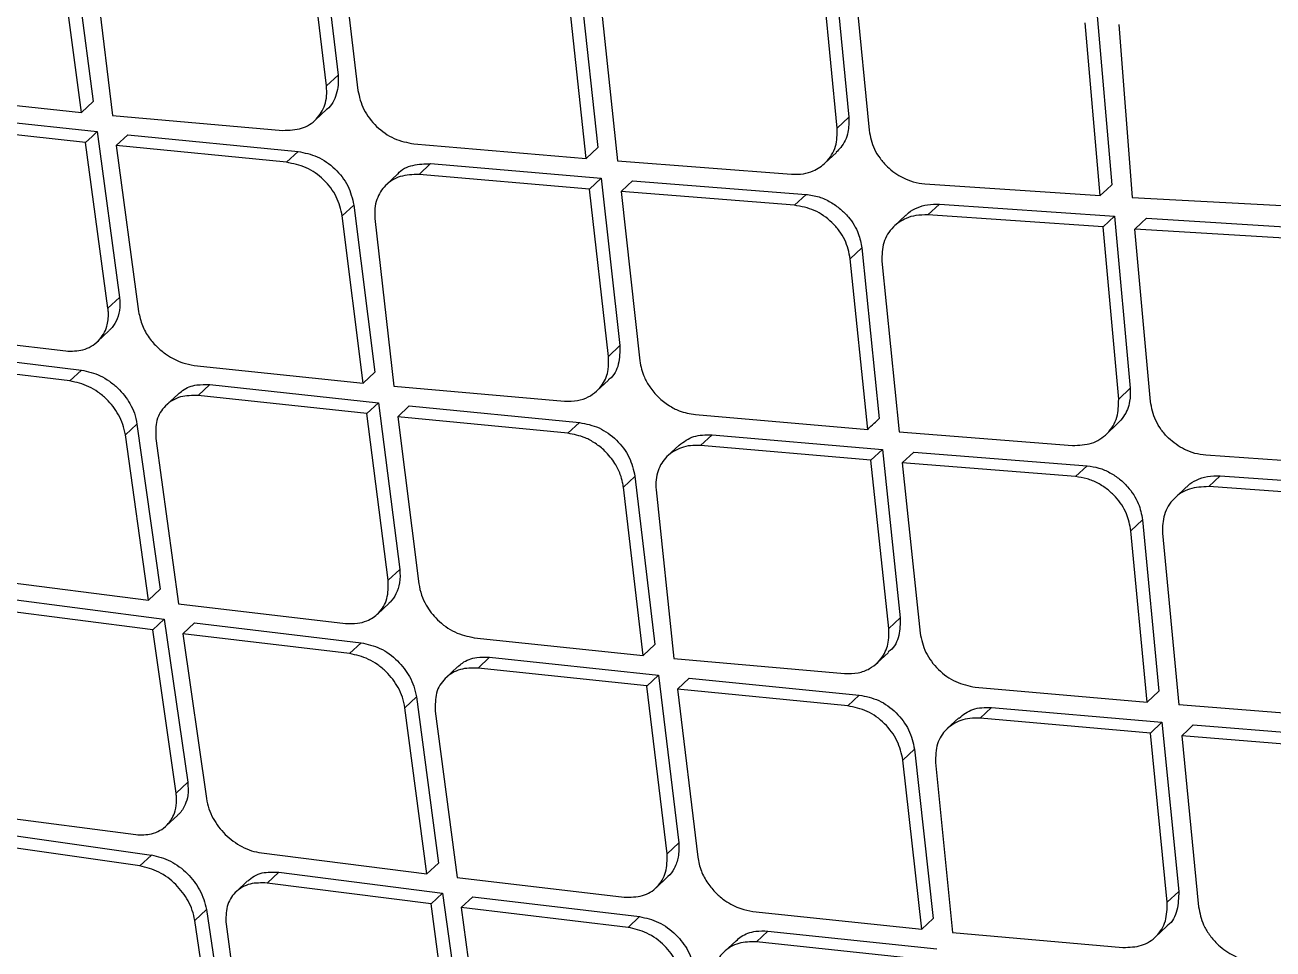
# Model space of a CAD drawing. Extents: x 0 to 84, y -21 to 126.
# Drawn here: x 68.481 to 69.622, y 64.695 to 65.54 of the extents above; entities that cross this region are included whole.
import ezdxf

# ---------------------------------------------------------------- set-up
doc = ezdxf.new("R2010")
doc.units = 0
doc.header["$MEASUREMENT"] = 0
doc.layers.add('1', color=4, linetype='Continuous')

# ---------------------------------------------------------------- blocks, each defined once
blk = doc.blocks.new('PRODIGY')
at = {"layer": '1', "color": 3, "linetype": 'Continuous', "lineweight": 25}
for p, q in [((68.7488, 65.6462), (68.7671, 65.4941)), ((68.7565, 65.4842), (68.7383, 65.6363)), ((68.767, 65.6339), (68.7852, 65.4802)), ((68.5231, 65.622), (68.5432, 65.4701)), ((68.5326, 65.4601), (68.5125, 65.6121)), ((68.5423, 65.6097), (68.5608, 65.4573)), ((69.2188, 65.6122), (69.234, 65.4556)), ((69.2235, 65.4457), (69.2082, 65.6022)), ((69.2375, 65.6004), (69.2525, 65.4437)), ((68.9876, 65.5829), (69.0045, 65.4279)), ((68.994, 65.418), (68.9771, 65.573)), ((69.006, 65.5709), (69.0227, 65.4157)), ((69.4607, 65.5518), (69.4745, 65.3939)), ((69.4639, 65.384), (69.4501, 65.5419)), ((69.481, 65.5405), (69.4931, 65.3821)), ((68.7565, 65.4842), (68.7671, 65.4941)), ((68.3783, 65.4765), (68.5326, 65.4601)), ((68.5326, 65.4601), (68.5432, 65.4701)), ((68.3928, 65.4591), (68.5469, 65.4425)), ((68.5608, 65.4573), (68.7167, 65.4436)), ((68.7462, 65.453), (68.7567, 65.4629)), ((69.234, 65.4556), (69.2235, 65.4457)), ((68.5363, 65.4326), (68.3822, 65.4492)), ((68.5568, 65.281), (68.5363, 65.4326)), ((68.5469, 65.4425), (68.5674, 65.2909)), ((68.5644, 65.4297), (68.575, 65.4396)), ((68.575, 65.4396), (68.7305, 65.4243)), ((68.5644, 65.4297), (68.5847, 65.2779)), ((68.7199, 65.4144), (68.5644, 65.4297)), ((68.7199, 65.4144), (68.7305, 65.4243)), ((68.8364, 65.4313), (68.994, 65.418)), ((68.994, 65.418), (69.0045, 65.4279)), ((69.2122, 65.4136), (69.2227, 65.4235)), ((68.8412, 65.4033), (68.8517, 65.4132)), ((68.8517, 65.4132), (69.0076, 65.3998)), ((69.0227, 65.4157), (69.1815, 65.4035)), ((68.8218, 65.4038), (68.8112, 65.3938)), ((68.9971, 65.3899), (68.8412, 65.4033)), ((68.9971, 65.3899), (69.0076, 65.3998)), ((69.0076, 65.3998), (69.0248, 65.2468)), ((69.0143, 65.2368), (68.9971, 65.3899)), ((69.1843, 65.3752), (69.0258, 65.3876)), ((69.0258, 65.3876), (69.0429, 65.2328)), ((69.0364, 65.3975), (69.1949, 65.3851)), ((69.3036, 65.3947), (69.4639, 65.384)), ((68.771, 65.3654), (68.7815, 65.3753)), ((68.7816, 65.3753), (68.8006, 65.2224)), ((69.1843, 65.3752), (69.1949, 65.3851)), ((69.3063, 65.3663), (69.3169, 65.3762)), ((69.3169, 65.3762), (69.477, 65.3653)), ((69.4931, 65.3821), (69.6547, 65.3737)), ((68.79, 65.2125), (68.771, 65.3654)), ((69.2861, 65.366), (69.2755, 65.3561)), ((69.4664, 65.3553), (69.3063, 65.3663)), ((69.4664, 65.3553), (69.477, 65.3653)), ((69.477, 65.3653), (69.4913, 65.2078)), ((68.8008, 65.3631), (68.8182, 65.2096)), ((69.4807, 65.1979), (69.4664, 65.3553)), ((69.5097, 65.1958), (69.4956, 65.3534)), ((69.6567, 65.3434), (69.4956, 65.3534)), ((69.5062, 65.3634), (69.6673, 65.3534)), ((69.2354, 65.3261), (69.2459, 65.3361)), ((69.2459, 65.3361), (69.2618, 65.1802)), ((69.2513, 65.1702), (69.2354, 65.3261)), ((69.2643, 65.324), (69.28, 65.1679)), ((68.5568, 65.281), (68.5674, 65.2909)), ((68.3658, 65.2601), (68.5182, 65.2419)), ((68.5472, 65.2505), (68.5577, 65.2603)), ((68.3804, 65.2429), (68.5326, 65.2244)), ((69.0143, 65.2368), (69.0248, 65.2468)), ((68.522, 65.2145), (68.3698, 65.2329)), ((68.6356, 65.2287), (68.79, 65.2125)), ((68.522, 65.2145), (68.5326, 65.2244)), ((68.79, 65.2125), (68.8006, 65.2224)), ((69.0038, 65.2055), (69.0142, 65.2153)), ((68.6393, 65.2012), (68.6498, 65.2111)), ((68.6498, 65.2111), (68.8041, 65.1946)), ((68.8182, 65.2096), (68.9742, 65.196)), ((69.4913, 65.2078), (69.4807, 65.1979)), ((68.6208, 65.2025), (68.6101, 65.1925)), ((68.7935, 65.1847), (68.6393, 65.2012)), ((68.7935, 65.1847), (68.8041, 65.1946)), ((68.8041, 65.1946), (68.8236, 65.0421)), ((68.813, 65.0322), (68.7935, 65.1847)), ((68.8217, 65.1818), (68.8322, 65.1918)), ((68.9772, 65.1666), (68.8217, 65.1818)), ((68.8217, 65.1818), (68.8409, 65.0291)), ((68.8322, 65.1918), (68.9877, 65.1765)), ((69.0938, 65.1837), (69.2513, 65.1702)), ((68.5833, 65.1751), (68.5727, 65.1652)), ((68.5833, 65.1751), (68.6044, 65.0241)), ((68.9772, 65.1666), (68.9877, 65.1765)), ((69.4692, 65.1656), (69.4797, 65.1755)), ((68.5939, 65.0142), (68.5727, 65.1652)), ((68.6005, 65.162), (68.6214, 65.0108)), ((69.0984, 65.1554), (69.109, 65.1653)), ((69.109, 65.1653), (69.2648, 65.1519)), ((69.28, 65.1679), (69.4385, 65.1555)), ((69.079, 65.1559), (69.0684, 65.1459)), ((69.2542, 65.142), (69.0984, 65.1554)), ((69.2542, 65.142), (69.2647, 65.1519)), ((69.2648, 65.1519), (69.281, 64.9979)), ((69.2829, 65.1396), (69.2934, 65.1495)), ((69.2934, 65.1495), (69.4518, 65.1369)), ((69.2705, 64.988), (69.2542, 65.142)), ((69.2829, 65.1396), (69.2991, 64.984)), ((69.4412, 65.127), (69.2829, 65.1396)), ((69.4412, 65.127), (69.4518, 65.1369)), ((69.7204, 65.1354), (69.5604, 65.1465)), ((69.028, 65.1173), (69.0385, 65.1272)), ((69.0385, 65.1273), (69.0566, 64.9734)), ((69.563, 65.1179), (69.5735, 65.1278)), ((69.5735, 65.1278), (69.7333, 65.1166)), ((69.046, 64.9635), (69.028, 65.1173)), ((69.0578, 65.115), (69.0742, 64.9606)), ((69.5428, 65.1177), (69.5322, 65.1077)), ((69.7228, 65.1067), (69.563, 65.1179)), ((69.4919, 65.0776), (69.5024, 65.0876)), ((69.5025, 65.0876), (69.5175, 64.9308)), ((69.5069, 64.9209), (69.4919, 65.0776)), ((69.5207, 65.0754), (69.5356, 64.9185)), ((68.4427, 65.0335), (68.5939, 65.0142)), ((68.813, 65.0322), (68.8236, 65.0421)), ((68.5939, 65.0142), (68.6044, 65.0241)), ((68.4588, 65.0161), (68.6083, 64.9968)), ((68.6214, 65.0108), (68.774, 64.9928)), ((68.8032, 65.0014), (68.8137, 65.0113)), ((68.5977, 64.9868), (68.4482, 65.0061)), ((68.6083, 64.9968), (68.5977, 64.9868)), ((68.6083, 64.9968), (68.6297, 64.8476)), ((68.6253, 64.9834), (68.6359, 64.9933)), ((68.6358, 64.9933), (68.7882, 64.9751)), ((69.2705, 64.988), (69.281, 64.9979)), ((68.6191, 64.8377), (68.5977, 64.9868)), ((68.7777, 64.9652), (68.6253, 64.9834)), ((68.6253, 64.9834), (68.6467, 64.8326)), ((68.8915, 64.9797), (69.046, 64.9635)), ((68.7777, 64.9652), (68.7882, 64.9751)), ((69.046, 64.9635), (69.0566, 64.9734)), ((69.2597, 64.9565), (69.2702, 64.9663)), ((68.8764, 64.9532), (68.8658, 64.9432)), ((68.8951, 64.952), (68.9056, 64.9619)), ((68.9056, 64.9619), (69.0599, 64.9455)), ((69.0742, 64.9606), (69.2302, 64.9469)), ((69.0494, 64.9356), (68.8951, 64.952)), ((69.0494, 64.9355), (69.0599, 64.9454)), ((69.0599, 64.9455), (69.0785, 64.7921)), ((69.0775, 64.9327), (69.088, 64.9426)), ((69.088, 64.9426), (69.2435, 64.9273)), ((69.0679, 64.7822), (69.0494, 64.9355)), ((69.0775, 64.9327), (69.0959, 64.7791)), ((69.233, 64.9174), (69.0775, 64.9327)), ((69.3496, 64.9345), (69.5069, 64.9209)), ((69.5069, 64.9209), (69.5175, 64.9308)), ((68.8282, 64.9157), (68.8387, 64.9256)), ((68.8387, 64.9256), (68.8589, 64.7737)), ((69.233, 64.9174), (69.2435, 64.9273)), ((69.6938, 64.9058), (69.5356, 64.9185)), ((68.8484, 64.7638), (68.8282, 64.9157)), ((68.856, 64.9125), (68.876, 64.7604)), ((69.3541, 64.9061), (69.3646, 64.916)), ((69.3646, 64.916), (69.5202, 64.9024)), ((69.3346, 64.9065), (69.324, 64.8966)), ((69.5097, 64.8925), (69.3541, 64.9061)), ((69.5097, 64.8925), (69.5202, 64.9024)), ((69.5202, 64.9024), (69.5357, 64.7477)), ((69.5489, 64.9), (69.7069, 64.8871)), ((69.5251, 64.7378), (69.5097, 64.8925)), ((69.6964, 64.8772), (69.5383, 64.8901)), ((69.5383, 64.8901), (69.5537, 64.7337)), ((69.2835, 64.8679), (69.294, 64.8778)), ((69.294, 64.8778), (69.3112, 64.7231)), ((69.3007, 64.7132), (69.2835, 64.8679)), ((69.3133, 64.8655), (69.3288, 64.7103)), ((68.6191, 64.8377), (68.6297, 64.8476)), ((68.4325, 64.8194), (68.5821, 64.7997)), ((68.61, 64.8076), (68.6206, 64.8176)), ((68.4474, 64.8023), (68.5965, 64.781)), ((68.5859, 64.7711), (68.4368, 64.7923)), ((68.697, 64.7829), (68.8484, 64.7638)), ((69.0785, 64.7921), (69.0679, 64.7822)), ((68.5859, 64.7711), (68.5965, 64.781)), ((68.8484, 64.7638), (68.8589, 64.7737)), ((68.7023, 64.7554), (68.7129, 64.7653)), ((68.7129, 64.7653), (68.8627, 64.7462)), ((68.876, 64.7604), (69.0287, 64.7425)), ((69.0578, 64.7511), (69.0684, 64.7611)), ((68.6844, 64.7573), (68.6739, 64.7474)), ((68.8521, 64.7363), (68.7023, 64.7554)), ((69.5251, 64.7378), (69.5357, 64.7477)), ((68.8521, 64.7363), (68.8626, 64.7462)), ((68.8726, 64.5864), (68.8521, 64.7363)), ((68.8627, 64.7462), (68.8832, 64.5963)), ((68.8797, 64.7329), (68.8902, 64.7428)), ((68.8902, 64.7428), (69.0427, 64.7247)), ((68.6361, 64.7213), (68.6467, 64.7312)), ((68.6467, 64.7312), (68.669, 64.5814)), ((68.8797, 64.7329), (68.9002, 64.5813)), ((69.0322, 64.7148), (68.8797, 64.7329)), ((69.0322, 64.7148), (69.0427, 64.7247)), ((69.1462, 64.7295), (69.3007, 64.7132)), ((68.6584, 64.5714), (68.6361, 64.7213)), ((68.6647, 64.7178), (68.6855, 64.5675)), ((69.3007, 64.7132), (69.3112, 64.7231)), ((69.5141, 64.7059), (69.5246, 64.7159)), ((69.1309, 64.7027), (69.1203, 64.6928)), ((69.1496, 64.7016), (69.1601, 64.7115)), ((69.1601, 64.7115), (69.3144, 64.6951)), ((69.3288, 64.7103), (69.4846, 64.6965)), ((69.3039, 64.6851), (69.1496, 64.7016))]:
    blk.add_line(p, q, dxfattribs=at)
at = {"layer": '1', "color": 3, "linetype": 'Continuous', "lineweight": 25, "flags": 128}
for points in [[(68.5363, 65.4326), (68.5422, 65.4381), (68.5468, 65.4425)], [(69.0258, 65.3876), (69.0317, 65.3931), (69.0363, 65.3975)], [(69.4639, 65.384), (69.4698, 65.3895), (69.4745, 65.3939)], [(69.4956, 65.3534), (69.5015, 65.359), (69.5062, 65.3634)], [(69.5383, 64.8901), (69.5442, 64.8956), (69.5489, 64.9)]]:
    blk.add_lwpolyline(points, dxfattribs=at)
at = {"layer": '1', "color": 3, "linetype": 'Continuous', "lineweight": 25}
for points, knots in [([(69.4918, 63.35), (69.0704, 63.7759), (68.4224, 64.4307), (67.2416, 65.5974), (66.4842, 66.3399), (65.9567, 66.857)], [0, 0, 0, 0, 0.360925, 0.55487, 1, 1, 1, 1]), ([(65.9062, 66.8263), (66.0398, 66.6902), (66.3114, 66.4135), (66.7112, 66.0071), (67.0952, 65.617), (67.4487, 65.2582), (67.7716, 64.9305), (68.0462, 64.6519), (68.2761, 64.4186), (68.4654, 64.2264), (68.6359, 64.0533), (68.7883, 63.8985), (68.9326, 63.7518), (69.0977, 63.5839), (69.2992, 63.3791), (69.5434, 63.1306), (69.8182, 62.8509), (70.1236, 62.5399), (70.4595, 62.1977), (70.8181, 61.8321), (71.1983, 61.4444), (71.5992, 61.0358), (72.0275, 60.5996), (72.4687, 60.1506), (72.7675, 59.8472), (72.9142, 59.6983)], [0, 0, 0, 0, 0.057228, 0.116342, 0.171086, 0.221472, 0.267495, 0.309155, 0.33883, 0.365816, 0.390114, 0.411724, 0.431001, 0.451886, 0.482371, 0.517227, 0.556456, 0.600057, 0.648032, 0.700383, 0.753757, 0.811031, 0.872192, 0.937257, 1, 1, 1, 1]), ([(69.192, 63.2986), (69.1896, 63.2968), (69.1847, 63.2932), (69.177, 63.2882), (69.1691, 63.2834), (69.1608, 63.279), (69.1523, 63.2749), (69.1435, 63.2711), (69.1345, 63.2676), (69.1251, 63.2644), (69.1155, 63.2615), (69.1056, 63.2589), (69.0954, 63.2567), (69.0663, 63.2512), (69.0141, 63.2473), (68.9303, 63.2547), (68.8357, 63.2753), (68.7298, 63.3098), (68.6151, 63.3577), (68.4924, 63.4192), (68.3639, 63.4929), (68.2318, 63.5778), (68.0977, 63.6724), (67.9647, 63.7743), (67.8334, 63.8827), (67.7074, 63.994), (67.5859, 64.1084), (67.4698, 64.2245), (67.3576, 64.3436), (67.2482, 64.4671), (67.1429, 64.5942), (67.0417, 64.7253), (66.948, 64.857), (66.8626, 64.9885), (66.7879, 65.1167), (66.725, 65.2402), (66.675, 65.3567), (66.6389, 65.4642), (66.6165, 65.5618), (66.608, 65.6476), (66.6125, 65.7219), (66.6254, 65.7692), (66.6382, 65.7976), (66.6458, 65.8117), (66.6542, 65.825), (66.6636, 65.8374), (66.6738, 65.8489), (66.6849, 65.8597), (66.693, 65.8661), (66.697, 65.8693)], [0, 0, 0, 0, 0.004866, 0.009726, 0.014582, 0.019434, 0.024284, 0.029133, 0.033982, 0.038832, 0.043684, 0.04854, 0.0534, 0.058266, 0.089137, 0.120009, 0.152167, 0.184325, 0.217168, 0.25001, 0.282852, 0.315695, 0.347853, 0.380012, 0.410883, 0.441755, 0.470877, 0.500001, 0.529123, 0.558247, 0.589118, 0.61999, 0.652148, 0.684306, 0.717148, 0.749991, 0.782833, 0.815676, 0.847834, 0.879992, 0.910864, 0.941735, 0.950073, 0.958397, 0.966712, 0.975024, 0.983339, 0.991662, 1, 1, 1, 1]), ([(69.1305, 63.5587), (69.1304, 63.5586), (69.1302, 63.5585), (69.1296, 63.558), (69.1271, 63.5562), (69.1174, 63.5494), (69.0972, 63.5378), (69.0684, 63.527), (69.0371, 63.52), (69.0072, 63.5163), (68.9747, 63.5153), (68.9407, 63.517), (68.9082, 63.5208), (68.8587, 63.5293), (68.7936, 63.546), (68.7046, 63.5775), (68.6168, 63.6154), (68.5174, 63.6653), (68.4088, 63.7275), (68.3037, 63.7951), (68.207, 63.8625), (68.1241, 63.9238), (68.0522, 63.9802), (67.9934, 64.0282), (67.9423, 64.0712), (67.8875, 64.1189), (67.8327, 64.1681), (67.7793, 64.2177), (67.7271, 64.2675), (67.6765, 64.3173), (67.6342, 64.3603), (67.5948, 64.4012), (67.549, 64.4499), (67.4874, 64.5176), (67.4215, 64.5936), (67.3603, 64.6675), (67.3064, 64.7353), (67.2555, 64.8023), (67.2087, 64.8667), (67.167, 64.927), (67.1308, 64.9818), (67.0923, 65.0429), (67.0524, 65.1104), (67.0123, 65.1838), (66.9767, 65.2556), (66.9462, 65.3246), (66.9214, 65.3898), (66.9019, 65.4514), (66.8878, 65.5091), (66.8792, 65.5624), (66.8759, 65.6066), (66.8767, 65.6453), (66.881, 65.6808), (66.8899, 65.716), (66.9024, 65.7445), (66.9165, 65.7671), (66.9261, 65.7781), (66.9311, 65.7837)], [0, 0, 0, 0, 0.000051, 0.000453, 0.001569, 0.005808, 0.022488, 0.044174, 0.059392, 0.074771, 0.090366, 0.106171, 0.120632, 0.131829, 0.166582, 0.194581, 0.225003, 0.252909, 0.287553, 0.322136, 0.34369, 0.369583, 0.391585, 0.403666, 0.418641, 0.434269, 0.449685, 0.464876, 0.479832, 0.494542, 0.508997, 0.517321, 0.529853, 0.550701, 0.574614, 0.593542, 0.612407, 0.631166, 0.649576, 0.666661, 0.682359, 0.696622, 0.719741, 0.742053, 0.763498, 0.787248, 0.809542, 0.830343, 0.853725, 0.875552, 0.895818, 0.912412, 0.930787, 0.950835, 0.972423, 0.985837, 1, 1, 1, 1]), ([(68.7671, 65.4941), (68.7673, 65.4911), (68.7676, 65.485), (68.765, 65.4741), (68.7615, 65.4658), (68.7568, 65.463), (68.7566, 65.463)], [0, 0, 0, 0, 0.252682, 0.501893, 0.987427, 1, 1, 1, 1]), ([(68.7167, 65.4436), (68.7226, 65.4438), (68.7343, 65.4441), (68.7479, 65.453), (68.7547, 65.4643), (68.7571, 65.4751), (68.7567, 65.4811), (68.7565, 65.4842)], [0, 0, 0, 0, 0.25084, 0.499684, 0.739134, 0.867011, 1, 1, 1, 1]), ([(68.7852, 65.4802), (68.7866, 65.4743), (68.7894, 65.4624), (68.8017, 65.4466), (68.8181, 65.4349), (68.8303, 65.4325), (68.8364, 65.4313)], [0, 0, 0, 0, 0.249991, 0.499983, 0.750003, 1, 1, 1, 1]), ([(69.234, 65.4556), (69.234, 65.451), (69.234, 65.4409), (69.229, 65.4299), (69.2239, 65.425), (69.2225, 65.4237)], [0, 0, 0, 0, 0.378518, 0.826056, 1, 1, 1, 1]), ([(69.1815, 65.4035), (69.1852, 65.4035), (69.1922, 65.4034), (69.2032, 65.4068), (69.2122, 65.4128), (69.2185, 65.421), (69.2233, 65.4312), (69.2234, 65.44), (69.2235, 65.4457)], [0, 0, 0, 0, 0.154435, 0.289431, 0.50031, 0.631886, 0.759216, 1, 1, 1, 1]), ([(69.2525, 65.4437), (69.2537, 65.4378), (69.2555, 65.4289), (69.2624, 65.4179), (69.2706, 65.4084), (69.2812, 65.401), (69.2932, 65.3961), (69.3, 65.3952), (69.3036, 65.3947)], [0, 0, 0, 0, 0.240796, 0.368137, 0.499802, 0.72124, 0.85356, 1, 1, 1, 1]), ([(68.7305, 65.4243), (68.7364, 65.4231), (68.7484, 65.4207), (68.7648, 65.409), (68.7773, 65.3933), (68.7801, 65.3813), (68.7816, 65.3753)], [0, 0, 0, 0, 0.2464814, 0.496016, 0.7480136, 1, 1, 1, 1]), ([(68.771, 65.3654), (68.7696, 65.3714), (68.7668, 65.3832), (68.7546, 65.3991), (68.7382, 65.4108), (68.726, 65.4132), (68.7199, 65.4144)], [0, 0, 0, 0, 0.249976, 0.500003, 0.749995, 1, 1, 1, 1]), ([(68.8218, 65.4038), (68.8219, 65.4038), (68.8247, 65.4082), (68.8352, 65.4126), (68.8463, 65.413), (68.8517, 65.4132)], [0, 0, 0, 0, 0.0043886, 0.5107912, 1, 1, 1, 1]), ([(68.8412, 65.4033), (68.8352, 65.4031), (68.8235, 65.4028), (68.8098, 65.3941), (68.8029, 65.383), (68.8004, 65.3722), (68.8007, 65.3662), (68.8008, 65.3631)], [0, 0, 0, 0, 0.253879, 0.499654, 0.736073, 0.86473, 1, 1, 1, 1]), ([(69.2354, 65.3261), (69.2341, 65.332), (69.2323, 65.341), (69.2254, 65.352), (69.2167, 65.3619), (69.2028, 65.3717), (69.1905, 65.374), (69.1843, 65.3752)], [0, 0, 0, 0, 0.243781, 0.370643, 0.500448, 0.75011, 1, 1, 1, 1]), ([(69.1949, 65.3851), (69.1989, 65.3845), (69.2066, 65.3834), (69.2173, 65.3784), (69.2264, 65.372), (69.2356, 65.3627), (69.2432, 65.3504), (69.2451, 65.3405), (69.2459, 65.3361)], [0, 0, 0, 0, 0.162679, 0.314646, 0.455895, 0.586467, 0.814468, 1, 1, 1, 1]), ([(69.2863, 65.3659), (69.2871, 65.3667), (69.2899, 65.3697), (69.2966, 65.3732), (69.306, 65.3762), (69.3132, 65.3762), (69.3169, 65.3762)], [0, 0, 0, 0, 0.105682, 0.388217, 0.686311, 1, 1, 1, 1]), ([(69.3063, 65.3663), (69.3026, 65.3663), (69.2957, 65.3663), (69.2846, 65.3629), (69.2756, 65.357), (69.2693, 65.3488), (69.2644, 65.3386), (69.2643, 65.3298), (69.2643, 65.324)], [0, 0, 0, 0, 0.152678, 0.287073, 0.500275, 0.628979, 0.755356, 1, 1, 1, 1]), ([(68.5674, 65.2909), (68.5676, 65.2868), (68.568, 65.279), (68.5646, 65.2692), (68.5609, 65.2631), (68.558, 65.2609), (68.5576, 65.2605)], [0, 0, 0, 0, 0.3434706, 0.6578392, 0.9431663, 1, 1, 1, 1]), ([(68.5182, 65.2419), (68.5236, 65.2418), (68.532, 65.2417), (68.5418, 65.246), (68.5501, 65.2524), (68.5562, 65.2628), (68.5575, 65.2734), (68.557, 65.2791), (68.5569, 65.2805), (68.5568, 65.2809), (68.5568, 65.2809), (68.5568, 65.281), (68.5568, 65.281), (68.5568, 65.281)], [0, 0, 0, 0, 0.235478, 0.364519, 0.500766, 0.749781, 0.936619, 0.983831, 0.995786, 0.99885, 0.999664, 0.999965, 1, 1, 1, 1]), ([(68.5847, 65.2779), (68.5857, 65.2736), (68.5875, 65.2654), (68.5939, 65.2541), (68.6017, 65.2452), (68.6119, 65.237), (68.6236, 65.231), (68.6321, 65.2294), (68.6356, 65.2287)], [0, 0, 0, 0, 0.184201, 0.351522, 0.501989, 0.635565, 0.851264, 1, 1, 1, 1]), ([(69.0248, 65.2468), (69.0247, 65.2411), (69.0245, 65.2297), (69.0193, 65.2187), (69.0144, 65.2158), (69.0141, 65.2156)], [0, 0, 0, 0, 0.482622, 0.963443, 1, 1, 1, 1]), ([(68.9742, 65.196), (68.9782, 65.196), (68.9859, 65.1959), (68.9958, 65.1994), (69.0035, 65.2047), (69.0104, 65.2128), (69.0149, 65.2237), (69.0144, 65.2329), (69.0143, 65.2368)], [0, 0, 0, 0, 0.169984, 0.327148, 0.471523, 0.603081, 0.826908, 1, 1, 1, 1]), ([(69.0429, 65.2328), (69.044, 65.2278), (69.0457, 65.2196), (69.0522, 65.2084), (69.0597, 65.1994), (69.069, 65.1921), (69.0805, 65.186), (69.0888, 65.1845), (69.0938, 65.1837)], [0, 0, 0, 0, 0.210551, 0.345391, 0.499631, 0.657505, 0.793679, 1, 1, 1, 1]), ([(68.5326, 65.2244), (68.5384, 65.2231), (68.5472, 65.2212), (68.5583, 65.2144), (68.5681, 65.2064), (68.576, 65.1961), (68.5814, 65.1847), (68.5826, 65.1784), (68.5833, 65.1751)], [0, 0, 0, 0, 0.244254, 0.370431, 0.499001, 0.7292, 0.859617, 1, 1, 1, 1]), ([(68.5727, 65.1652), (68.5721, 65.1684), (68.5708, 65.1746), (68.5656, 65.186), (68.5577, 65.1963), (68.5478, 65.2044), (68.5367, 65.2112), (68.5278, 65.2132), (68.522, 65.2145)], [0, 0, 0, 0, 0.138263, 0.267786, 0.499693, 0.628375, 0.754904, 1, 1, 1, 1]), ([(68.6209, 65.2023), (68.6222, 65.2035), (68.6268, 65.2078), (68.6367, 65.2115), (68.6459, 65.2112), (68.6498, 65.2111)], [0, 0, 0, 0, 0.179483, 0.643394, 1, 1, 1, 1]), ([(69.4913, 65.2078), (69.4913, 65.2038), (69.4914, 65.1945), (69.4869, 65.1832), (69.4816, 65.1776), (69.4797, 65.1755)], [0, 0, 0, 0, 0.325509, 0.755283, 1, 1, 1, 1]), ([(68.6393, 65.2012), (68.6337, 65.2012), (68.6252, 65.2012), (68.6155, 65.1969), (68.6072, 65.1905), (68.6001, 65.179), (68.6004, 65.1677), (68.6005, 65.162)], [0, 0, 0, 0, 0.240024, 0.368063, 0.501139, 0.75039, 1, 1, 1, 1]), ([(69.4385, 65.1555), (69.4445, 65.1557), (69.4565, 65.1562), (69.4688, 65.1642), (69.4757, 65.1732), (69.4805, 65.1835), (69.4806, 65.1922), (69.4807, 65.1979)], [0, 0, 0, 0, 0.249903, 0.49942, 0.634667, 0.763345, 1, 1, 1, 1]), ([(69.5604, 65.1465), (69.557, 65.147), (69.5504, 65.1478), (69.5385, 65.1526), (69.5278, 65.1601), (69.5195, 65.1697), (69.5127, 65.1808), (69.5109, 65.1898), (69.5097, 65.1958)], [0, 0, 0, 0, 0.138948, 0.268795, 0.500152, 0.629148, 0.755759, 1, 1, 1, 1]), ([(68.9877, 65.1765), (68.9938, 65.1753), (69.006, 65.1729), (69.0222, 65.161), (69.0344, 65.1451), (69.0372, 65.1332), (69.0385, 65.1273)], [0, 0, 0, 0, 0.249997, 0.499996, 0.750017, 1, 1, 1, 1]), ([(69.2513, 65.1702), (69.2532, 65.1721), (69.2568, 65.1754), (69.2603, 65.1787), (69.2618, 65.1802)], [0, 0, 0, 0, 0.56003, 1, 1, 1, 1]), ([(69.028, 65.1173), (69.0278, 65.1188), (69.0272, 65.1227), (69.025, 65.1301), (69.02, 65.1401), (69.0121, 65.15), (69.0025, 65.1576), (68.9911, 65.164), (68.9825, 65.1656), (68.9772, 65.1666)], [0, 0, 0, 0, 0.062352, 0.166483, 0.312321, 0.499701, 0.646961, 0.779486, 1, 1, 1, 1]), ([(69.079, 65.1558), (69.0832, 65.1589), (69.0916, 65.1652), (69.1031, 65.1653), (69.109, 65.1653)], [0, 0, 0, 0, 0.4940856, 1, 1, 1, 1]), ([(69.0984, 65.1554), (69.0953, 65.1555), (69.0893, 65.1557), (69.0783, 65.1531), (69.0669, 65.1462), (69.0599, 65.1349), (69.0574, 65.1241), (69.0577, 65.118), (69.0578, 65.115)], [0, 0, 0, 0, 0.13072, 0.257853, 0.500254, 0.739738, 0.867394, 1, 1, 1, 1]), ([(69.4518, 65.1369), (69.4554, 65.1364), (69.4626, 65.1354), (69.4727, 65.131), (69.4816, 65.1251), (69.491, 65.116), (69.4995, 65.1033), (69.5015, 65.0926), (69.5025, 65.0876)], [0, 0, 0, 0, 0.149786, 0.292549, 0.428315, 0.557025, 0.792384, 1, 1, 1, 1]), ([(69.4919, 65.0776), (69.4909, 65.0829), (69.4888, 65.0938), (69.48, 65.1067), (69.4704, 65.1156), (69.4616, 65.1213), (69.4517, 65.1255), (69.4448, 65.1265), (69.4412, 65.127)], [0, 0, 0, 0, 0.215402, 0.453361, 0.581413, 0.715216, 0.854748, 1, 1, 1, 1]), ([(69.5429, 65.1175), (69.5433, 65.1179), (69.5457, 65.1207), (69.552, 65.1243), (69.5619, 65.1278), (69.5696, 65.1278), (69.5735, 65.1278)], [0, 0, 0, 0, 0.048867, 0.342859, 0.659918, 1, 1, 1, 1]), ([(69.563, 65.1179), (69.557, 65.1176), (69.5449, 65.1172), (69.5327, 65.1091), (69.5258, 65.1003), (69.521, 65.09), (69.5208, 65.0812), (69.5207, 65.0754)], [0, 0, 0, 0, 0.24989, 0.499427, 0.631173, 0.758713, 1, 1, 1, 1]), ([(68.8236, 65.0421), (68.8238, 65.0379), (68.8241, 65.0299), (68.8205, 65.02), (68.8168, 65.0139), (68.814, 65.0117), (68.8136, 65.0114)], [0, 0, 0, 0, 0.347815, 0.665323, 0.952532, 1, 1, 1, 1]), ([(68.774, 64.9928), (68.7777, 64.9926), (68.7845, 64.9923), (68.7951, 64.9953), (68.8053, 65.0021), (68.8131, 65.0148), (68.813, 65.0264), (68.813, 65.0322)], [0, 0, 0, 0, 0.158302, 0.294746, 0.5013, 0.750802, 1, 1, 1, 1]), ([(68.8409, 65.0291), (68.8416, 65.0256), (68.8429, 65.019), (68.8483, 65.0075), (68.858, 64.9951), (68.8736, 64.9836), (68.8856, 64.981), (68.8915, 64.9797)], [0, 0, 0, 0, 0.149011, 0.282237, 0.500369, 0.750169, 1, 1, 1, 1]), ([(69.2302, 64.9469), (69.2344, 64.9469), (69.2425, 64.9469), (69.2528, 64.9509), (69.2605, 64.9566), (69.267, 64.9651), (69.271, 64.9758), (69.2706, 64.9844), (69.2705, 64.988)], [0, 0, 0, 0, 0.18052, 0.345266, 0.494171, 0.627261, 0.845116, 1, 1, 1, 1]), ([(69.281, 64.9979), (69.2809, 64.9925), (69.2807, 64.9814), (69.2757, 64.9703), (69.2706, 64.9671), (69.2699, 64.9667)], [0, 0, 0, 0, 0.458382, 0.931138, 1, 1, 1, 1]), ([(69.2991, 64.984), (69.3004, 64.978), (69.3031, 64.966), (69.3153, 64.9501), (69.3315, 64.9382), (69.3436, 64.9357), (69.3496, 64.9345)], [0, 0, 0, 0, 0.249992, 0.500011, 0.750008, 1, 1, 1, 1]), ([(68.8282, 64.9157), (68.8276, 64.9189), (68.8264, 64.9251), (68.8212, 64.9366), (68.8133, 64.947), (68.8035, 64.9551), (68.7924, 64.9619), (68.7835, 64.9639), (68.7777, 64.9652)], [0, 0, 0, 0, 0.13697, 0.266099, 0.499707, 0.628342, 0.754839, 1, 1, 1, 1]), ([(68.7882, 64.9751), (68.794, 64.9738), (68.8059, 64.9712), (68.8218, 64.9595), (68.8316, 64.9466), (68.8369, 64.9351), (68.8381, 64.9288), (68.8387, 64.9256)], [0, 0, 0, 0, 0.244823, 0.4985, 0.730596, 0.860715, 1, 1, 1, 1]), ([(68.8766, 64.953), (68.8779, 64.9542), (68.8826, 64.9586), (68.8926, 64.9623), (68.9017, 64.962), (68.9056, 64.9619)], [0, 0, 0, 0, 0.1847938, 0.6473468, 1, 1, 1, 1]), ([(68.8951, 64.952), (68.8895, 64.952), (68.8809, 64.952), (68.8712, 64.9476), (68.8629, 64.9412), (68.8557, 64.9297), (68.8559, 64.9182), (68.856, 64.9125)], [0, 0, 0, 0, 0.239952, 0.368007, 0.501063, 0.750377, 1, 1, 1, 1]), ([(69.2435, 64.9273), (69.2496, 64.9261), (69.2617, 64.9236), (69.2778, 64.9117), (69.29, 64.8957), (69.2927, 64.8838), (69.294, 64.8778)], [0, 0, 0, 0, 0.24999, 0.499994, 0.749991, 1, 1, 1, 1]), ([(69.2835, 64.8679), (69.2821, 64.8738), (69.2794, 64.8858), (69.2673, 64.9018), (69.2511, 64.9137), (69.239, 64.9161), (69.233, 64.9174)], [0, 0, 0, 0, 0.250007, 0.500004, 0.750008, 1, 1, 1, 1]), ([(69.3348, 64.9063), (69.3387, 64.9094), (69.347, 64.9159), (69.3585, 64.916), (69.3646, 64.916)], [0, 0, 0, 0, 0.47308, 1, 1, 1, 1]), ([(69.3541, 64.9061), (69.3509, 64.9062), (69.3448, 64.9064), (69.3338, 64.9037), (69.3225, 64.8967), (69.3136, 64.883), (69.3134, 64.8714), (69.3133, 64.8655)], [0, 0, 0, 0, 0.134275, 0.262688, 0.500907, 0.744171, 1, 1, 1, 1]), ([(68.6297, 64.8476), (68.63, 64.8435), (68.6305, 64.8361), (68.6273, 64.8263), (68.6239, 64.8203), (68.6208, 64.818), (68.6205, 64.8177)], [0, 0, 0, 0, 0.35146, 0.623445, 0.959068, 1, 1, 1, 1]), ([(68.5821, 64.7997), (68.5871, 64.7995), (68.595, 64.7993), (68.6045, 64.8032), (68.6122, 64.809), (68.6176, 64.8178), (68.6196, 64.8273), (68.6196, 64.8336), (68.6192, 64.8367), (68.6191, 64.8376), (68.6191, 64.8377)], [0, 0, 0, 0, 0.221437, 0.3539, 0.500536, 0.710554, 0.863965, 0.960504, 0.995464, 1, 1, 1, 1]), ([(68.6467, 64.8326), (68.6473, 64.8295), (68.6485, 64.8234), (68.6538, 64.812), (68.6635, 64.7991), (68.6765, 64.7896), (68.688, 64.7846), (68.694, 64.7835), (68.697, 64.7829)], [0, 0, 0, 0, 0.135583, 0.26418, 0.499488, 0.744042, 0.870717, 1, 1, 1, 1]), ([(69.0287, 64.7425), (69.0344, 64.7425), (69.0459, 64.7424), (69.0594, 64.7511), (69.068, 64.7648), (69.068, 64.7764), (69.0679, 64.7822)], [0, 0, 0, 0, 0.249997, 0.499982, 0.750001, 1, 1, 1, 1]), ([(69.0785, 64.7921), (69.0786, 64.7877), (69.079, 64.7793), (69.0748, 64.769), (69.0711, 64.7631), (69.0685, 64.7612), (69.0684, 64.7612)], [0, 0, 0, 0, 0.365838, 0.696336, 0.991374, 1, 1, 1, 1]), ([(68.6361, 64.7213), (68.6355, 64.7243), (68.6342, 64.7303), (68.6291, 64.7417), (68.6193, 64.7547), (68.6034, 64.7667), (68.5918, 64.7696), (68.5859, 64.7711)], [0, 0, 0, 0, 0.132239, 0.259813, 0.500142, 0.748421, 1, 1, 1, 1]), ([(68.5965, 64.7811), (68.6024, 64.7796), (68.614, 64.7767), (68.6299, 64.7647), (68.6396, 64.7517), (68.6448, 64.7403), (68.6461, 64.7343), (68.6467, 64.7312)], [0, 0, 0, 0, 0.251608, 0.499636, 0.739038, 0.866932, 1, 1, 1, 1]), ([(69.0959, 64.7791), (69.0967, 64.7748), (69.0984, 64.7666), (69.1046, 64.7554), (69.1121, 64.7463), (69.1222, 64.7379), (69.1339, 64.7318), (69.1426, 64.7301), (69.1462, 64.7294)], [0, 0, 0, 0, 0.181454, 0.346839, 0.49616, 0.629366, 0.846677, 1, 1, 1, 1]), ([(68.6845, 64.7572), (68.6864, 64.7588), (68.6903, 64.7621), (68.6996, 64.7657), (68.7077, 64.7655), (68.7129, 64.7653)], [0, 0, 0, 0, 0.258632, 0.527789, 1, 1, 1, 1]), ([(68.7023, 64.7554), (68.697, 64.7555), (68.6887, 64.7558), (68.6792, 64.7517), (68.6712, 64.7456), (68.6643, 64.7345), (68.6646, 64.7234), (68.6647, 64.7178)], [0, 0, 0, 0, 0.236457, 0.365426, 0.501214, 0.750527, 1, 1, 1, 1]), ([(69.5357, 64.7477), (69.5355, 64.7419), (69.535, 64.7304), (69.5298, 64.7193), (69.5249, 64.7163), (69.5245, 64.7161)], [0, 0, 0, 0, 0.480039, 0.960092, 1, 1, 1, 1]), ([(69.4846, 64.6965), (69.4905, 64.6967), (69.5021, 64.697), (69.5159, 64.7061), (69.5248, 64.7201), (69.525, 64.7319), (69.5251, 64.7378)], [0, 0, 0, 0, 0.249998, 0.500005, 0.750009, 1, 1, 1, 1]), ([(69.0427, 64.7247), (69.0486, 64.7234), (69.0604, 64.7207), (69.0763, 64.709), (69.0861, 64.696), (69.0913, 64.6844), (69.0924, 64.6782), (69.093, 64.675)], [0, 0, 0, 0, 0.246045, 0.499577, 0.733977, 0.863166, 1, 1, 1, 1]), ([(69.5537, 64.7337), (69.5549, 64.728), (69.5566, 64.7193), (69.5633, 64.7081), (69.5715, 64.6983), (69.582, 64.6906), (69.5937, 64.6855), (69.6004, 64.6845), (69.604, 64.6839)], [0, 0, 0, 0, 0.233484, 0.362645, 0.499766, 0.720696, 0.853156, 1, 1, 1, 1]), ([(69.0825, 64.6651), (69.0819, 64.6682), (69.0807, 64.6744), (69.0756, 64.686), (69.0658, 64.699), (69.0499, 64.7108), (69.038, 64.7135), (69.0322, 64.7148)], [0, 0, 0, 0, 0.135226, 0.263834, 0.500364, 0.754076, 1, 1, 1, 1]), ([(69.131, 64.7026), (69.1325, 64.7039), (69.1374, 64.7083), (69.1474, 64.7119), (69.1563, 64.7116), (69.1601, 64.7115)], [0, 0, 0, 0, 0.202228, 0.660322, 1, 1, 1, 1]), ([(69.1496, 64.7016), (69.144, 64.7016), (69.1355, 64.7016), (69.1257, 64.6972), (69.1173, 64.6908), (69.1101, 64.6792), (69.1102, 64.6676), (69.1103, 64.6619)], [0, 0, 0, 0, 0.239378, 0.367534, 0.501002, 0.750317, 1, 1, 1, 1])]:
    blk.add_open_spline(points, degree=3, knots=knots, dxfattribs=at)

msp = doc.modelspace()

# ---------------------------------------------------------------- block references
at = {"layer": '1'}
msp.add_blockref('PRODIGY', (0, 0), dxfattribs=at)

doc.saveas('drawing.dxf')
